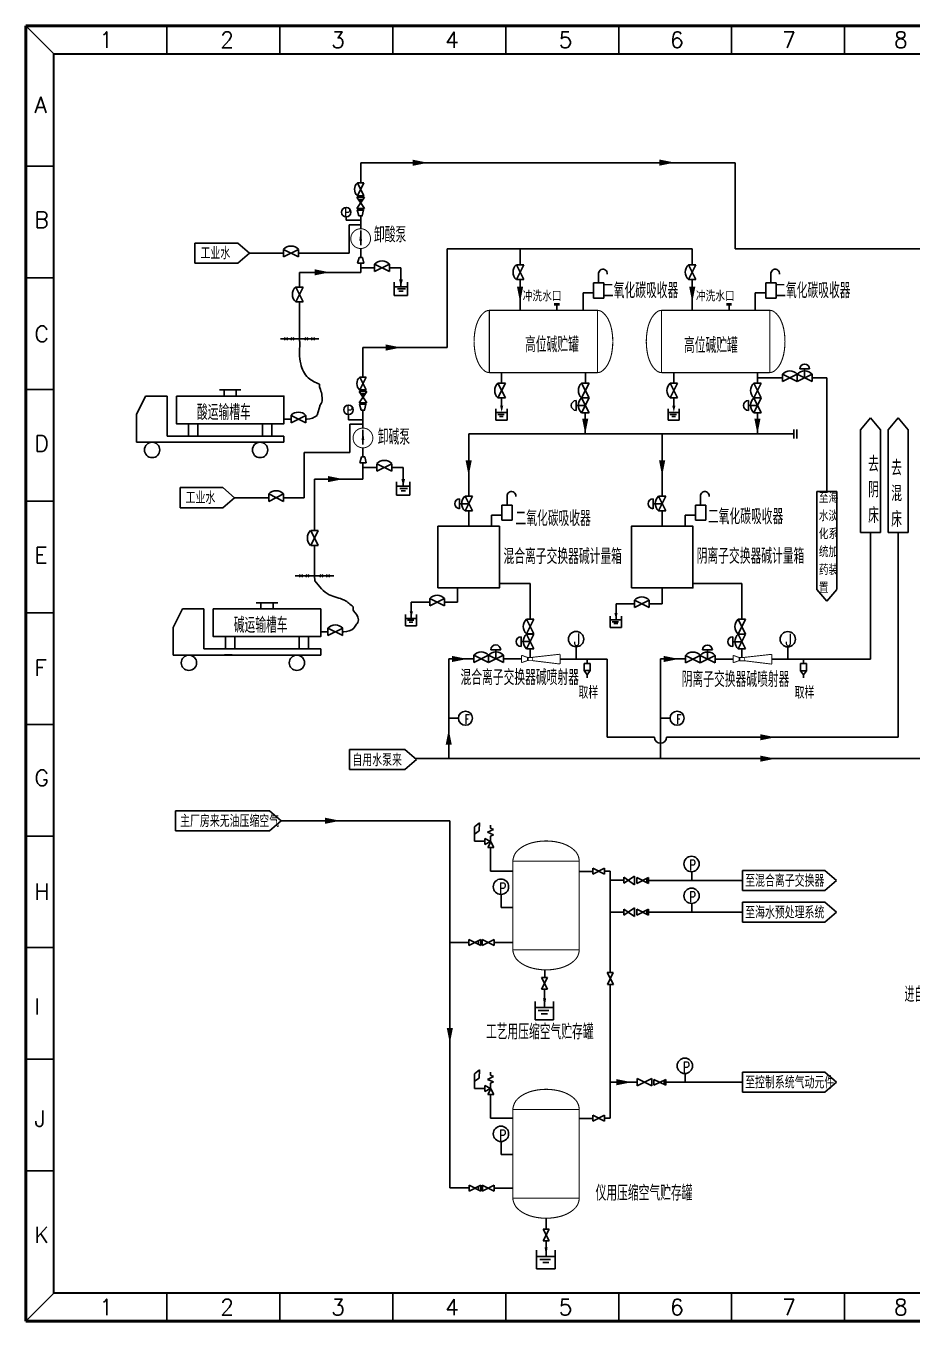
# Model space of a CAD drawing. Header units: millimetres. Extents: x 81 to 687, y 64 to 485.
# Drawn here: x 80.9 to 369.1, y 63.7 to 484.6 of the extents above; entities that cross this region are included whole.
import ezdxf

# ---------------------------------------------------------------- set-up
doc = ezdxf.new("R2010")
doc.units = ezdxf.units.MM
doc.linetypes.add('INIT_GESTRICHELT', pattern=[0.75, 0.25, -0.25, 0.25])
for name, color, linetype in [('1', 7, 'Continuous'), ('3', 1, 'Continuous'), ('PH-48AE', 8, 'INIT_GESTRICHELT'), ('TK', 7, 'Continuous'), ('取样阀', 7, 'Continuous')]:
    doc.layers.add(name, color=color, linetype=linetype)
doc.styles.add('HZ', font='geditxt.shx', dxfattribs={"width": 0.7, "bigfont": 'hztxt1.shx'})
doc.styles.add('HZ3', font='geditxt.shx', dxfattribs={"width": 0.7, "bigfont": 'hztxt1.shx'})
doc.styles.get("Standard").update_dxf_attribs({"font": 'txt', "bigfont": 'gbcbig.shx'})
doc.styles.add('样式 2', font='txt.shx', dxfattribs={"height": 2})

# ---------------------------------------------------------------- blocks, each defined once
blk = doc.blocks.new('A$C4607793D')
at = {"layer": '1', "color": 3}
blk.add_lwpolyline([(1, 5, 0, 2, 0), (1, 0, 2, 2, 0)], format="xyseb", dxfattribs=at)
blk = doc.blocks.new('A$C797A7938')
blk.add_line((0, 0), (0, 3.17))
blk.add_arc((1.39, 3.01), 1.4, 351.8991, 173.502)
blk = doc.blocks.new('A$C7AA60DA1')
blk.add_line((2.65, 7.67), (2.65, 6.73))
blk.add_lwpolyline([(2.65, 7.67, 0, 0, 0), (2.65, 6.32, 0.945, 0, 0), (2.65, 3.87, 0, 0, 0)], format="xyseb")
at = {"layer": '取样阀'}
for p, q in [((1.65, 9.01), (1.65, 11.38)), ((3.62, 11.37), (1.65, 11.37)), ((2.64, 7.67), (1.65, 9.02)), ((3.62, 9.02), (1.65, 9.02)), ((3.62, 9.02), (2.64, 7.67)), ((3.62, 9.01), (3.62, 11.38))]:
    blk.add_line(p, q, dxfattribs=at)
at = {"layer": 'TK', "style": 'HZ', "width": 0.7}
blk.add_text('取样', height=4, dxfattribs=at).set_placement((-0.22, -0.09))

msp = doc.modelspace()

# ---------------------------------------------------------------- linework, layer by layer
at = {"color": 7, "linetype": 'ByBlock', "lineweight": 50}
for p, q in [((80.89, 484.64), (686.92, 484.64)), ((80.89, 63.69), (80.89, 484.64)), ((686.92, 63.69), (80.89, 63.69))]:
    msp.add_line(p, q, dxfattribs=at)
at = {"color": 7, "linetype": 'ByBlock', "lineweight": -3}
for p, q in [((89.96, 475.57), (80.89, 484.64)), ((126.71, 484.64), (126.71, 475.57)), ((163.45, 484.64), (163.45, 475.57)), ((200.19, 484.64), (200.19, 475.57)), ((236.94, 484.64), (236.94, 475.57)), ((273.68, 484.64), (273.68, 475.57)), ((310.42, 484.64), (310.42, 475.57)), ((347.16, 484.64), (347.16, 475.57)), ((89.96, 439.08), (80.89, 439.08)), ((89.96, 402.79), (80.89, 402.79)), ((89.96, 366.5), (80.89, 366.5)), ((89.96, 330.21), (80.89, 330.21)), ((89.96, 293.92), (80.89, 293.92)), ((89.96, 257.63), (80.89, 257.63)), ((89.96, 221.35), (80.89, 221.35)), ((89.96, 185.06), (80.89, 185.06)), ((89.96, 148.77), (80.89, 148.77)), ((89.96, 112.48), (80.89, 112.48)), ((89.96, 72.76), (80.89, 63.69)), ((126.71, 72.76), (126.71, 63.69)), ((126.71, 72.76), (126.71, 63.69)), ((163.45, 72.76), (163.45, 63.69)), ((200.19, 72.76), (200.19, 63.69)), ((236.94, 72.76), (236.94, 63.69)), ((273.68, 72.76), (273.68, 63.69)), ((310.42, 72.76), (310.42, 63.69)), ((347.16, 72.76), (347.16, 63.69))]:
    msp.add_line(p, q, dxfattribs=at)
at = {"color": 7, "linetype": 'ByBlock', "lineweight": 30}
for p, q in [((89.96, 475.57), (677.85, 475.57)), ((89.96, 72.76), (89.96, 475.57)), ((677.85, 72.76), (89.96, 72.76))]:
    msp.add_line(p, q, dxfattribs=at)
at = {"color": 7}
for p, q in [((190.82, 433.64), (188.72, 429.44)), ((190.82, 429.44), (188.72, 433.64)), ((188.72, 433.64), (190.82, 433.64)), ((188.72, 429.44), (190.82, 429.44)), ((188.72, 429.44), (190.82, 429.44)), ((185.05, 421.47), (185.05, 422.58)), ((188.63, 424.81), (190.73, 424.81)), ((188.67, 424.83), (189.21, 422.94)), ((190.33, 422.94), (189.21, 422.94)), ((190.73, 424.83), (190.3, 422.94)), ((189.77, 413.42), (189.77, 418.17)), ((135.87, 414.08), (149.8, 414.08)), ((153.63, 410.82), (149.8, 414.08)), ((153.63, 410.82), (149.79, 407.55)), ((164.72, 409.62), (169.52, 412.02)), ((169.52, 409.62), (164.72, 412.02)), ((164.72, 412.02), (164.72, 409.62)), ((169.51, 412.02), (169.51, 409.62)), ((188.76, 407.48), (189.3, 409.35)), ((190.39, 409.35), (189.3, 409.35)), ((190.81, 407.48), (190.39, 409.35)), ((149.79, 407.55), (135.87, 407.55)), ((188.76, 407.48), (190.81, 407.48)), ((194.32, 404.81), (199.12, 407.21)), ((199.12, 404.81), (194.32, 407.21)), ((194.32, 407.21), (194.32, 404.81)), ((199.12, 407.21), (199.12, 404.81)), ((202.88, 402.14), (202.88, 406.01)), ((242.8, 407), (240.4, 402.2)), ((242.8, 402.2), (240.4, 407)), ((240.4, 407), (242.8, 407)), ((267.17, 401.13), (267.17, 404.3)), ((298.8, 407), (296.4, 402.2)), ((298.8, 402.2), (296.4, 407)), ((296.4, 407), (298.8, 407)), ((323.17, 401.13), (323.17, 404.3)), ((323.17, 401.13), (323.17, 404.3)), ((200.71, 396.99), (200.71, 401.31)), ((205.03, 401.31), (205.03, 396.99)), ((240.4, 402.21), (242.8, 402.21)), ((265.5, 401.13), (268.85, 401.13)), ((265.5, 397.86), (265.5, 401.13)), ((265.5, 396.19), (265.5, 401.13)), ((268.85, 401.13), (268.85, 396.19)), ((296.4, 402.21), (298.8, 402.21)), ((321.5, 401.13), (324.85, 401.13)), ((321.5, 397.87), (321.5, 401.13)), ((321.5, 396.19), (321.5, 401.13)), ((324.85, 401.13), (324.85, 396.19)), ((171.05, 399.78), (168.65, 394.98)), ((171.05, 394.98), (168.65, 399.78)), ((168.65, 399.77), (171.05, 399.77)), ((205.03, 399.87), (200.71, 399.87)), ((205.03, 396.99), (200.71, 396.99)), ((204.31, 399.15), (201.79, 399.15)), ((203.59, 398.43), (202.15, 398.43)), ((262.11, 397.86), (265.5, 397.86)), ((262.11, 396.09), (262.11, 397.86)), ((262.11, 396.09), (262.11, 392.31)), ((268.85, 396.19), (265.5, 396.19)), ((318.11, 397.87), (321.5, 397.87)), ((318.11, 396.09), (318.11, 397.87)), ((318.11, 396.09), (318.11, 392.31)), ((324.85, 396.19), (321.5, 396.19)), ((168.65, 394.98), (171.05, 394.98)), ((252.71, 394.33), (254.4, 394.33)), ((252.71, 393.98), (254.4, 393.98)), ((253.56, 392.21), (253.56, 393.98)), ((308.71, 394.33), (310.4, 394.33)), ((308.71, 393.98), (310.4, 393.98)), ((309.56, 392.21), (309.56, 393.98)), ((164.98, 382.54), (165.95, 383.36)), ((165.04, 383.36), (165.96, 382.54)), ((167.1, 382.54), (168.07, 383.36)), ((167.15, 383.36), (168.07, 382.54)), ((171.66, 382.54), (172.63, 383.36)), ((171.72, 383.36), (172.64, 382.54)), ((173.78, 382.54), (174.75, 383.36)), ((173.83, 383.36), (174.75, 382.54)), ((163.66, 382.96), (176.15, 382.96)), ((191.56, 366.31), (189.46, 370.5)), ((191.56, 370.5), (189.46, 366.31)), ((189.46, 370.5), (191.56, 370.5)), ((331.75, 369.07), (326.95, 371.47)), ((326.95, 369.07), (331.75, 371.47)), ((326.95, 371.47), (326.95, 369.07)), ((331.75, 371.47), (331.75, 369.07)), ((336.55, 369.07), (331.75, 371.47)), ((331.75, 369.07), (336.55, 371.47)), ((332.55, 373.14), (335.75, 373.14)), ((334.15, 370.27), (334.15, 373.14)), ((336.55, 371.47), (336.55, 369.07)), ((189.46, 366.31), (191.56, 366.31)), ((189.46, 366.31), (191.56, 366.31)), ((234.43, 368.53), (236.83, 368.53)), ((236.83, 368.53), (234.43, 363.73)), ((236.83, 363.73), (234.43, 368.53)), ((261.63, 368.53), (264.03, 368.53)), ((264.03, 368.53), (261.63, 363.73)), ((264.03, 363.73), (261.63, 368.53)), ((290.43, 368.53), (292.83, 368.53)), ((292.83, 363.73), (290.43, 368.53)), ((292.83, 368.53), (290.43, 363.73)), ((317.63, 368.53), (320.03, 368.53)), ((320.03, 368.53), (317.63, 363.73)), ((320.03, 363.73), (317.63, 368.53)), ((234.43, 363.74), (236.83, 363.74)), ((235.61, 361.07), (235.61, 363.71)), ((259.86, 359.67), (259.86, 362.87)), ((261.63, 363.74), (264.03, 363.74)), ((264.03, 363.73), (261.63, 358.93)), ((264.03, 358.93), (261.63, 363.73)), ((290.43, 363.74), (292.83, 363.74)), ((291.61, 361.07), (291.61, 363.71)), ((315.86, 359.67), (315.86, 362.87)), ((317.63, 363.74), (320.03, 363.74)), ((320.03, 363.73), (317.63, 358.93)), ((320.03, 358.93), (317.63, 363.73)), ((167.14, 355.65), (171.94, 358.05)), ((171.94, 355.65), (167.14, 358.05)), ((167.14, 358.05), (167.14, 355.65)), ((171.94, 358.05), (171.94, 355.65)), ((185.79, 356.6), (185.79, 358.34)), ((189.37, 361.68), (191.47, 361.68)), ((189.41, 361.69), (189.95, 359.8)), ((191.07, 359.8), (189.95, 359.8)), ((191.47, 361.69), (191.04, 359.8)), ((233.76, 360.15), (233.76, 356.55)), ((233.76, 358.95), (237.36, 358.95)), ((234.36, 358.35), (236.46, 358.35)), ((237.36, 356.55), (237.36, 360.15)), ((262.73, 361.27), (259.86, 361.27)), ((261.63, 358.94), (264.03, 358.94)), ((289.76, 360.15), (289.76, 356.55)), ((289.76, 358.95), (293.36, 358.95)), ((290.36, 358.35), (292.46, 358.35)), ((293.36, 356.55), (293.36, 360.15)), ((318.73, 361.27), (315.86, 361.27)), ((317.63, 358.94), (320.03, 358.94)), ((233.76, 356.55), (237.36, 356.55)), ((234.96, 357.75), (236.16, 357.75)), ((289.76, 356.55), (293.36, 356.55)), ((290.96, 357.75), (292.16, 357.75)), ((355.6, 357.22), (352.35, 353.39)), ((355.6, 357.22), (358.86, 353.39)), ((364.6, 357.22), (361.35, 353.39)), ((364.6, 357.22), (367.86, 353.39)), ((190.51, 348.64), (190.51, 353.39)), ((352.35, 353.39), (352.35, 320.01)), ((358.87, 320.01), (358.87, 353.37)), ((361.35, 353.39), (361.35, 320.01)), ((367.87, 320.01), (367.87, 353.37)), ((189.46, 342.69), (191.56, 342.69)), ((189.5, 342.68), (190.04, 344.57)), ((191.16, 344.57), (190.04, 344.57)), ((191.56, 342.68), (191.13, 344.57)), ((195.07, 339.96), (199.87, 342.36)), ((199.87, 339.96), (195.07, 342.36)), ((195.07, 342.36), (195.07, 339.96)), ((199.86, 342.36), (199.86, 339.96)), ((203.63, 337.29), (203.63, 341.16)), ((131.03, 334.57), (144.96, 334.57)), ((148.79, 331.31), (144.96, 334.57)), ((201.45, 332.14), (201.45, 336.46)), ((205.77, 335.02), (201.45, 335.02)), ((205.05, 334.3), (202.53, 334.3)), ((204.33, 333.58), (202.89, 333.58)), ((205.77, 336.46), (205.77, 332.14)), ((338.11, 301.52), (338.11, 333.32)), ((338.11, 333.32), (344.64, 333.32)), ((344.64, 333.32), (344.64, 301.53)), ((148.79, 331.31), (144.95, 328.05)), ((159.88, 332.51), (159.88, 330.11)), ((164.68, 330.11), (159.88, 332.51)), ((159.88, 330.11), (164.68, 332.51)), ((164.67, 332.51), (164.67, 330.11)), ((205.77, 332.14), (201.45, 332.14)), ((221.94, 327.74), (221.94, 330.94)), ((224.8, 329.34), (221.94, 329.34)), ((223.7, 331.8), (226.1, 331.8)), ((226.1, 331.8), (223.7, 327)), ((226.1, 327), (223.7, 331.8)), ((235.73, 323.99), (235.73, 328.92)), ((235.73, 325.66), (235.73, 328.92)), ((235.73, 328.92), (239.08, 328.92)), ((237.41, 328.92), (237.41, 332.09)), ((239.08, 328.92), (239.08, 323.99)), ((284.85, 327.74), (284.85, 330.94)), ((287.72, 329.34), (284.85, 329.34)), ((289.01, 327), (286.61, 331.8)), ((289.01, 331.8), (286.61, 327)), ((286.61, 331.8), (289.01, 331.8)), ((298.65, 323.99), (298.65, 328.92)), ((298.65, 325.66), (298.65, 328.92)), ((298.65, 328.92), (302, 328.92)), ((300.32, 328.92), (300.32, 332.09)), ((302, 328.92), (302, 323.99)), ((144.95, 328.05), (131.03, 328.05)), ((223.7, 327.01), (226.1, 327.01)), ((232.35, 325.66), (235.73, 325.66)), ((232.35, 325.66), (232.35, 322.01)), ((286.61, 327.01), (289.01, 327.01)), ((295.26, 325.66), (295.26, 322.01)), ((295.26, 325.66), (298.65, 325.66)), ((175.91, 320.62), (173.51, 315.82)), ((175.91, 315.82), (173.51, 320.62)), ((173.51, 320.61), (175.91, 320.61)), ((239.08, 323.99), (235.73, 323.99)), ((302, 323.99), (298.65, 323.99)), ((352.35, 320.01), (358.87, 320.01)), ((361.35, 320.01), (367.87, 320.01)), ((173.51, 315.82), (175.91, 315.82)), ((168.52, 305.94), (181, 305.94)), ((169.84, 305.52), (170.81, 306.34)), ((169.89, 306.34), (170.81, 305.52)), ((171.95, 305.52), (172.92, 306.34)), ((172, 306.34), (172.92, 305.52)), ((176.52, 305.52), (177.49, 306.34)), ((176.57, 306.34), (177.49, 305.52)), ((178.63, 305.52), (179.6, 306.34)), ((178.69, 306.34), (179.61, 305.52)), ((341.37, 297.69), (338.11, 301.52)), ((341.37, 297.69), (344.63, 301.52)), ((212.23, 296.12), (217.03, 298.52)), ((217.03, 296.12), (212.23, 298.52)), ((212.24, 298.52), (212.24, 296.12)), ((217.03, 298.52), (217.03, 296.12)), ((278.81, 298), (278.81, 295.6)), ((283.61, 295.6), (278.81, 298)), ((278.81, 295.6), (283.61, 298)), ((283.61, 298), (283.61, 295.6)), ((204.37, 293.29), (204.37, 289.69)), ((204.37, 292.09), (207.97, 292.09)), ((204.97, 291.49), (207.07, 291.49)), ((205.57, 290.89), (206.77, 290.89)), ((207.97, 289.69), (207.97, 293.29)), ((243.7, 287.02), (246.1, 291.82)), ((243.7, 291.82), (246.1, 287.02)), ((246.1, 291.81), (243.7, 291.81)), ((270.95, 292.77), (270.95, 289.17)), ((270.95, 291.57), (274.55, 291.57)), ((271.55, 290.97), (273.65, 290.97)), ((274.55, 289.17), (274.55, 292.77)), ((312.54, 291.79), (314.94, 286.99)), ((312.54, 286.99), (314.94, 291.79)), ((314.94, 291.78), (312.54, 291.78)), ((179.12, 288.88), (179.12, 286.48)), ((183.92, 286.48), (179.12, 288.88)), ((179.12, 286.48), (183.92, 288.88)), ((183.91, 288.88), (183.91, 286.48)), ((204.37, 289.69), (207.97, 289.69)), ((246.1, 287.02), (243.7, 287.02)), ((246.1, 287.02), (243.7, 287.02)), ((246.1, 286.99), (243.7, 282.19)), ((246.1, 282.19), (243.7, 286.99)), ((243.7, 286.99), (246.1, 286.99)), ((270.95, 289.17), (274.55, 289.17)), ((272.15, 290.37), (273.35, 290.37)), ((314.94, 286.99), (312.54, 286.99)), ((314.94, 286.99), (312.54, 286.99)), ((312.54, 286.97), (314.94, 286.97)), ((314.94, 282.16), (312.54, 286.96)), ((314.94, 286.96), (312.54, 282.16)), ((312.54, 286.96), (314.94, 286.96)), ((241.94, 282.93), (241.94, 286.13)), ((244.8, 284.53), (241.94, 284.53)), ((243.7, 282.2), (246.1, 282.2)), ((259.83, 278.84), (259.83, 282.84)), ((310.78, 282.9), (310.78, 286.1)), ((313.64, 284.5), (310.78, 284.5)), ((312.54, 282.17), (314.94, 282.17)), ((226.58, 277.69), (231.38, 280.09)), ((231.38, 277.69), (226.58, 280.09)), ((226.58, 280.09), (226.58, 277.69)), ((231.37, 277.69), (236.17, 280.09)), ((236.17, 277.69), (231.37, 280.09)), ((231.38, 280.09), (231.38, 277.69)), ((231.38, 280.09), (231.38, 277.69)), ((232.11, 281.85), (235.31, 281.85)), ((233.71, 278.98), (233.71, 281.85)), ((236.17, 280.09), (236.17, 277.69)), ((244.1, 278.41), (244.1, 279.36)), ((263.45, 278.84), (263.45, 277.44)), ((295.42, 277.66), (300.22, 280.06)), ((300.22, 277.66), (295.42, 280.06)), ((295.43, 280.06), (295.43, 277.66)), ((300.21, 277.66), (305.01, 280.06)), ((305.01, 277.66), (300.21, 280.06)), ((300.22, 280.06), (300.22, 277.66)), ((300.22, 280.06), (300.22, 277.66)), ((300.95, 281.82), (304.15, 281.82)), ((302.55, 278.95), (302.55, 281.82)), ((305.01, 280.06), (305.01, 277.66)), ((312.94, 278.39), (312.94, 279.33)), ((333.76, 278.81), (333.76, 277.41)), ((218.43, 259.6), (221.55, 259.6)), ((287.28, 259.6), (290.39, 259.6)), ((204.12, 249.5), (186.16, 249.5)), ((186.16, 249.5), (186.16, 242.97)), ((207.95, 246.24), (204.12, 249.5)), ((207.95, 246.24), (204.12, 242.98)), ((186.16, 242.97), (204.1, 242.97)), ((160.09, 229.55), (129.59, 229.55)), ((129.59, 229.55), (129.59, 223.03)), ((163.92, 226.3), (160.09, 229.55)), ((163.92, 226.3), (160.09, 223.04)), ((226.8, 224.3), (228.44, 225.64)), ((226.8, 224.3), (226.8, 219.62)), ((228.44, 225.64), (228.3, 222.99)), ((232.92, 223.51), (231.05, 222.55)), ((232.03, 224.88), (232.03, 223.89)), ((129.59, 223.03), (160.08, 223.03)), ((228.3, 222.99), (226.8, 221.93)), ((226.8, 219.62), (230.1, 219.62)), ((230.1, 218.59), (230.1, 220.51)), ((230.1, 220.51), (232.02, 219.55)), ((232.02, 219.55), (230.1, 218.59)), ((231.05, 222.55), (232.96, 221.72)), ((231.12, 217.58), (232.08, 219.5)), ((232.96, 221.72), (232.03, 221.28)), ((232.03, 221.28), (232.03, 219.4)), ((232.08, 219.5), (233.04, 217.58)), ((233.04, 217.58), (231.12, 217.58)), ((232.03, 217.58), (232.03, 209.93)), ((269.08, 210.89), (265.24, 208.97)), ((265.24, 210.89), (269.08, 208.97)), ((265.24, 208.97), (265.24, 210.89)), ((269.08, 208.97), (269.08, 210.89)), ((232.03, 209.93), (239.24, 209.93)), ((275.35, 207.92), (275.35, 206)), ((279.55, 207.86), (279.55, 205.94)), ((283.39, 205.94), (279.55, 207.86)), ((279.55, 205.94), (283.39, 207.86)), ((283.39, 207.86), (283.39, 205.94)), ((313.95, 210.16), (340.72, 210.16)), ((313.95, 203.64), (313.95, 210.16)), ((344.56, 206.9), (340.73, 210.15)), ((344.56, 206.9), (340.73, 203.64)), ((340.73, 203.64), (313.95, 203.64)), ((313.95, 199.83), (340.72, 199.83)), ((313.95, 193.3), (313.95, 199.83)), ((344.56, 196.56), (340.73, 199.82)), ((275.35, 197.58), (275.35, 195.66)), ((279.55, 197.53), (279.55, 195.61)), ((283.39, 195.61), (279.55, 197.53)), ((279.55, 195.61), (283.39, 197.53)), ((283.39, 197.53), (283.39, 195.61)), ((344.56, 196.56), (340.73, 193.3)), ((340.73, 193.3), (313.95, 193.3)), ((224.99, 187.74), (224.99, 185.79)), ((228.86, 185.81), (224.99, 187.74)), ((224.99, 185.79), (228.86, 187.73)), ((228.86, 187.73), (228.86, 185.81)), ((229.32, 187.74), (229.32, 185.79)), ((233.19, 185.81), (229.32, 187.74)), ((229.32, 185.79), (233.19, 187.73)), ((233.19, 187.73), (233.19, 185.81)), ((249.62, 177.84), (249.62, 175.37)), ((271.98, 173.08), (269.96, 176.98)), ((269.96, 176.98), (271.94, 176.98)), ((271.94, 176.98), (269.99, 173.08)), ((250.55, 175.37), (248.63, 171.53)), ((250.55, 171.53), (248.63, 175.37)), ((248.63, 175.37), (250.55, 175.37)), ((249.62, 173.51), (249.62, 173.39)), ((269.99, 173.08), (271.98, 173.08)), ((248.63, 171.53), (250.55, 171.53)), ((249.59, 171.53), (249.59, 167.65)), ((249.59, 171.53), (249.59, 165.6)), ((246.49, 167.6), (246.49, 161.6)), ((246.49, 165.6), (252.49, 165.6)), ((247.49, 164.6), (250.99, 164.6)), ((252.49, 161.6), (252.49, 167.6)), ((246.49, 161.6), (252.49, 161.6)), ((248.49, 163.6), (250.49, 163.6)), ((226.8, 144), (228.44, 145.34)), ((226.8, 144), (226.8, 139.32)), ((228.44, 145.34), (228.3, 142.69)), ((232.92, 143.22), (231.05, 142.25)), ((232.03, 144.58), (232.03, 143.59)), ((313.95, 144.6), (340.72, 144.6)), ((313.95, 138.08), (313.95, 144.6)), ((344.56, 141.34), (340.73, 144.59)), ((228.3, 142.69), (226.8, 141.63)), ((226.8, 139.32), (230.1, 139.32)), ((230.1, 138.29), (230.1, 140.21)), ((230.1, 140.21), (232.02, 139.25)), ((232.02, 139.25), (230.1, 138.29)), ((231.05, 142.25), (232.96, 141.42)), ((231.12, 137.29), (232.08, 139.21)), ((232.96, 141.42), (232.03, 140.98)), ((232.03, 140.98), (232.03, 139.1)), ((232.08, 139.21), (233.04, 137.29)), ((279.68, 140.14), (284.48, 142.54)), ((284.48, 140.14), (279.68, 142.54)), ((279.68, 142.54), (279.68, 140.14)), ((284.48, 142.54), (284.48, 140.14)), ((285.16, 142.26), (285.16, 140.34)), ((285.16, 140.34), (289, 142.26)), ((289, 140.34), (285.16, 142.26)), ((289, 142.26), (289, 140.34)), ((344.56, 141.34), (340.73, 138.08)), ((233.04, 137.29), (231.12, 137.29)), ((232.03, 137.29), (232.03, 129.63)), ((340.73, 138.08), (313.95, 138.08)), ((269.08, 130.59), (265.24, 128.67)), ((265.24, 130.59), (269.08, 128.67)), ((265.24, 128.67), (265.24, 130.59)), ((269.08, 128.67), (269.08, 130.59)), ((232.03, 129.63), (239.24, 129.63)), ((225.02, 107.87), (225.02, 105.95)), ((225.02, 105.95), (228.86, 107.87)), ((228.86, 105.95), (225.02, 107.87)), ((228.86, 107.87), (228.86, 105.95)), ((233.19, 105.95), (229.32, 107.89)), ((229.32, 105.94), (233.19, 107.87)), ((229.35, 107.87), (229.35, 105.95)), ((233.19, 107.87), (233.19, 105.95)), ((250.12, 97.19), (250.12, 93.57)), ((249.13, 93.57), (251.05, 93.57)), ((251.05, 89.73), (249.13, 93.57)), ((251.05, 93.57), (249.13, 89.73)), ((250.09, 94.51), (250.09, 93.57)), ((249.13, 89.73), (251.05, 89.73)), ((250.09, 89.73), (250.09, 85.4)), ((250.09, 89.73), (250.09, 84.73)), ((246.99, 86.73), (246.99, 80.73)), ((246.99, 84.73), (252.99, 84.73)), ((252.99, 80.73), (252.99, 86.73)), ((246.99, 80.73), (252.99, 80.73)), ((247.99, 83.73), (251.49, 83.73)), ((248.99, 82.73), (250.99, 82.73))]:
    msp.add_line(p, q, dxfattribs=at)
at = {"color": 5}
for p, q in [((189.77, 419.98), (186.08, 419.98)), ((186.08, 419.98), (186.08, 410.82)), ((164.72, 410.82), (153.63, 410.82)), ((186.08, 410.82), (169.51, 410.82)), ((186.25, 355.2), (186.25, 346.04)), ((190.51, 355.2), (186.25, 355.2)), ((171.37, 346.04), (171.37, 331.31)), ((186.25, 346.04), (171.37, 346.04)), ((159.88, 331.31), (148.79, 331.31)), ((171.37, 331.31), (164.67, 331.31))]:
    msp.add_line(p, q, dxfattribs=at)
at = {"color": 40}
for p, q in [((262.91, 368.53), (262.91, 371.95)), ((262.81, 352.01), (262.81, 358.94)), ((318.81, 352.01), (318.81, 358.94)), ((318.81, 352.01), (330.66, 352.01)), ((244.9, 282.2), (244.9, 279.38))]:
    msp.add_line(p, q, dxfattribs=at)
at = {"color": 0}
for p, q in [((318.81, 370.27), (326.95, 370.27)), ((336.55, 370.27), (341.37, 370.27)), ((341.37, 370.27), (341.37, 333.32)), ((330.66, 353.43), (330.66, 350.58)), ((331.64, 353.43), (331.64, 350.58))]:
    msp.add_line(p, q, dxfattribs=at)
at = {"color": 3}
for p, q in [((218.43, 278.89), (218.43, 246.52)), ((218.43, 278.89), (226.58, 278.89)), ((236.17, 278.89), (242.1, 278.89)), ((287.28, 278.89), (287.28, 246.52)), ((287.28, 278.89), (295.43, 278.89)), ((207.62, 246.52), (526.7, 246.52))]:
    msp.add_line(p, q, dxfattribs=at)
at = {"color": 7}
for points in [[(189.77, 418.17, 0, 0.875, 0), (189.77, 414.85, 0.875, 0.875, 0)], [(190.51, 353.39, 0, 0.875, 0), (190.51, 350.07, 0.875, 0.875, 0)]]:
    msp.add_lwpolyline(points, format="xyseb", dxfattribs=at)
at = {"color": 5}
for points in [[(159.81, 410.82), (156.93, 410.82)], [(154.97, 331.31), (152.09, 331.31)]]:
    msp.add_lwpolyline(points, dxfattribs=at)
at = {"color": 7}
for points, const_width in [([(231.61, 392.21), (266.81, 392.21)], 0.35), ([(231.61, 372.01), (231.61, 392.21)], 0.35), ([(266.81, 392.21), (266.81, 372.01)], 0.35), ([(287.61, 392.21), (322.81, 392.21)], 0.35), ([(287.61, 372.01), (287.61, 392.21)], 0.35), ([(322.81, 392.21), (322.81, 372.01)], 0.35), ([(266.81, 371.95), (231.61, 371.95)], 0.35), ([(322.81, 371.95), (287.61, 371.95)], 0.35), ([(242.1, 277.69), (242.1, 280.09)], 0.3), ([(242.1, 280.09), (244.1, 279.36)], 0.3), ([(242.1, 277.69), (244.1, 278.41)], 0.3), ([(244.1, 278.34), (244.1, 279.44)], 0.3), ([(245.7, 279.38), (244.1, 279.38)], 0.3), ([(245.7, 278.34), (244.1, 278.34)], 0.3), ([(254.65, 280.44), (245.7, 279.44)], 0.3), ([(245.7, 279.44), (245.7, 278.34)], 0.3), ([(245.7, 278.34), (254.65, 277.24)], 0.3), ([(254.65, 280.44), (254.65, 277.24)], 0.3), ([(310.94, 277.66), (310.94, 280.06)], 0.3), ([(312.94, 278.31), (312.94, 279.41)], 0.3), ([(314.54, 279.35), (312.94, 279.35)], 0.3), ([(314.54, 278.31), (312.94, 278.31)], 0.3), ([(323.49, 280.41), (314.54, 279.41)], 0.3), ([(314.54, 279.41), (314.54, 278.31)], 0.3), ([(314.54, 278.31), (323.49, 277.21)], 0.3), ([(323.49, 280.41), (323.49, 277.21)], 0.3), ([(239.24, 184.39), (239.24, 213.19)], 0.35), ([(239.24, 213.19), (260.84, 213.19)], 0.35), ([(260.84, 213.19), (260.84, 184.39)], 0.35), ([(260.84, 184.39), (239.24, 184.39)], 0.35), ([(239.24, 103.67), (239.24, 132.47)], 0.35), ([(239.24, 132.47), (260.84, 132.47)], 0.35), ([(260.84, 132.47), (260.84, 103.67)], 0.35), ([(260.84, 103.67), (239.24, 103.67)], 0.35)]:
    msp.add_lwpolyline(points, dxfattribs=dict(at, const_width=const_width))
for points in [[(334.15, 370.27), (334.15, 371.77)], [(262.73, 361.27), (261.23, 361.27)], [(318.73, 361.27), (317.23, 361.27)], [(224.81, 329.34), (223.3, 329.34)], [(287.72, 329.34), (286.22, 329.34)], [(244.81, 284.53), (243.3, 284.53)], [(313.65, 284.5), (312.15, 284.5)], [(233.71, 278.98), (233.71, 280.48)], [(302.55, 278.95), (302.55, 280.45)]]:
    msp.add_lwpolyline(points, dxfattribs=at)
at = {"color": 7, "const_width": 0.35}
for points in [[(250.08, 219.74, 0.06065), (245.71, 219.21, 0.074056), (242.38, 217.84, 0.078838), (240.45, 216.23, 0.152877)], [(259.56, 216.39, 0.071959), (257.78, 217.84, 0.074056), (254.44, 219.21, 0.06065), (250.08, 219.74, 0.06065)], [(240.43, 216.25, 0.141736), (239.24, 213.19, 0.141736)], [(260.84, 213.19, 0.179516), (259.62, 216.36, 0.179516)], [(239.24, 184.39, 0.141736), (240.43, 181.33, 0.141736)], [(250.08, 177.84, -0.06065), (245.71, 178.37, -0.074056), (242.38, 179.74, -0.078838), (240.45, 181.35, -0.152877)], [(259.56, 181.19, -0.071959), (257.78, 179.74, -0.074056), (254.44, 178.37, -0.06065), (250.08, 177.84, -0.06065)], [(259.62, 181.22, 0.179516), (260.84, 184.39, 0.179516)], [(250.08, 139.03, 0.06065), (245.71, 138.49, 0.074056), (242.38, 137.12, 0.078838), (240.45, 135.52)], [(259.56, 135.68, 0.071959), (257.78, 137.12, 0.074056), (254.44, 138.49, 0.06065), (250.08, 139.03)], [(240.43, 135.53, 0.141736), (239.24, 132.47)], [(260.84, 132.47, 0.179516), (259.62, 135.64)], [(239.24, 103.67, 0.141736), (240.43, 100.61)], [(259.62, 100.51, 0.179516), (260.84, 103.67)], [(250.08, 97.12, -0.06065), (245.71, 97.65, -0.074056), (242.38, 99.03, -0.078838), (240.45, 100.63)], [(259.56, 100.47, -0.071959), (257.78, 99.03, -0.074056), (254.44, 97.65, -0.06065), (250.08, 97.12)]]:
    msp.add_lwpolyline(points, format="xyb", dxfattribs=at)
at = {"color": 7}
for centre, radius in [((259.83, 285.34), 2.5), ((223.85, 259.64), 2.3), ((292.69, 259.64), 2.3), ((297.38, 212.26), 2.5), ((235.4, 204.86), 2.5), ((297.38, 201.92), 2.5), ((295.2, 146.65), 2.5), ((235.4, 124.56), 2.5)]:
    msp.add_circle(centre, radius, dxfattribs=at)
for centre, radius, start, end in [((190.64, 431.55), 2.86, 132.4601, 227.5399), ((167.11, 409.83), 3.27, 42.4601, 137.5399), ((196.72, 405.02), 3.27, 42.4601, 137.5399), ((242.6, 404.6), 3.27, 132.4601, 227.5399), ((298.6, 404.6), 3.27, 132.4601, 227.5399), ((170.85, 397.37), 3.27, 132.4601, 227.5399), ((334.15, 373.14), 1.6, 0, 180), ((191.39, 368.41), 2.86, 132.4601, 227.5399), ((329.36, 369.27), 3.27, 42.4601, 137.5399), ((334.16, 369.27), 3.27, 42.4601, 137.5399), ((236.63, 366.13), 3.27, 132.4601, 227.5399), ((263.83, 366.14), 3.27, 132.4601, 227.5399), ((292.63, 366.13), 3.27, 132.4601, 227.5399), ((319.83, 366.14), 3.27, 132.4601, 227.5399), ((259.86, 361.27), 1.6, 90, 270), ((263.83, 361.34), 3.27, 132.4601, 227.5399), ((315.86, 361.27), 1.6, 90, 270), ((319.83, 361.34), 3.27, 132.4601, 227.5399), ((169.54, 355.85), 3.27, 42.4601, 137.5399), ((197.46, 340.16), 3.27, 42.4601, 137.5399), ((162.27, 330.32), 3.27, 42.4601, 137.5399), ((221.94, 329.34), 1.6, 90, 270), ((225.9, 329.4), 3.27, 132.4601, 227.5399), ((284.85, 329.34), 1.6, 90, 270), ((288.81, 329.4), 3.27, 132.4601, 227.5399), ((175.7, 318.21), 3.27, 132.4601, 227.5399), ((214.64, 296.32), 3.27, 42.4601, 137.5399), ((281.21, 295.8), 3.27, 42.4601, 137.5399), ((245.9, 289.42), 3.27, 132.4601, 227.5399), ((314.74, 289.39), 3.27, 132.4601, 227.5399), ((181.51, 286.68), 3.27, 42.4601, 137.5399), ((245.9, 284.59), 3.27, 132.4601, 227.5399), ((314.74, 284.57), 3.27, 132.4601, 227.5399), ((233.71, 281.85), 1.6, 0, 180), ((241.94, 284.53), 1.6, 90, 270), ((302.55, 281.82), 1.6, 0, 180), ((310.78, 284.5), 1.6, 90, 270), ((228.98, 277.89), 3.27, 42.4601, 137.5399), ((233.78, 277.89), 3.27, 42.4601, 137.5399), ((297.82, 277.86), 3.27, 42.4601, 137.5399), ((302.62, 277.86), 3.27, 42.4601, 137.5399)]:
    msp.add_arc(centre, radius, start, end, dxfattribs=at)
at = {"layer": '1', "color": 1}
for p, q in [((217.64, 440.16), (189.77, 440.16)), ((189.77, 433.64), (189.77, 440.16)), ((217.64, 440.16), (240.45, 440.16)), ((240.45, 440.16), (283.2, 440.16)), ((283.2, 440.16), (311.56, 440.16)), ((311.56, 412.21), (311.56, 440.16)), ((189.77, 418.72), (189.77, 422.94)), ((189.77, 409.35), (189.77, 412.29)), ((311.56, 412.21), (328.89, 412.21)), ((328.89, 412.21), (383.93, 412.21)), ((169.85, 404.55), (189.77, 404.55)), ((169.85, 399.77), (169.85, 404.55)), ((189.77, 404.55), (189.77, 407.48)), ((169.85, 382.96), (169.85, 394.98)), ((169.99, 381.35), (169.85, 382.96)), ((176.55, 361.38), (175.6, 358.08)), ((164.83, 356.85), (167.14, 356.85)), ((171.94, 356.86), (172.34, 356.86))]:
    msp.add_line(p, q, dxfattribs=at)
at = {"layer": '1', "color": 7}
for p, q in [((189.77, 436.02), (189.77, 436.84)), ((190.98, 428.94), (188.56, 428.94)), ((190.98, 428.94), (188.56, 425.31)), ((188.56, 428.94), (190.98, 425.31)), ((190.98, 425.31), (188.56, 425.31)), ((190.51, 428.24), (189.02, 428.24)), ((185.05, 421.47), (189.77, 421.47)), ((135.87, 407.55), (135.87, 414.08)), ((143.83, 366.32), (150.83, 366.32)), ((145.33, 364.32), (145.33, 366.32)), ((149.33, 364.32), (149.33, 366.32)), ((119.83, 364.32), (116.83, 358.32)), ((126.83, 364.32), (119.83, 364.32)), ((126.83, 351.32), (126.83, 364.32)), ((189.3, 365.81), (191.72, 362.18)), ((191.72, 365.81), (189.3, 362.18)), ((191.72, 365.81), (189.3, 365.81)), ((191.72, 362.18), (189.3, 362.18)), ((191.25, 365.11), (189.77, 365.11)), ((191.25, 365.11), (189.77, 365.11)), ((116.83, 358.32), (116.83, 349.32)), ((133.83, 351.32), (133.83, 355.32)), ((136.83, 351.32), (136.83, 355.32)), ((157.83, 351.32), (157.83, 355.32)), ((160.83, 351.32), (160.83, 355.32)), ((185.79, 356.6), (190.51, 356.6)), ((164.83, 351.32), (126.83, 351.32)), ((164.83, 349.32), (164.83, 351.32)), ((116.83, 349.32), (164.83, 349.32)), ((133.5, 349.36), (136, 349.36)), ((131.03, 328.05), (131.03, 334.57)), ((300.32, 332.09), (300.32, 328.92)), ((174.85, 304.33), (174.71, 305.94)), ((131.81, 295.15), (128.81, 289.15)), ((138.81, 295.15), (131.81, 295.15)), ((138.81, 282.15), (138.81, 295.15)), ((155.81, 297.15), (162.81, 297.15)), ((157.31, 295.15), (157.31, 297.15)), ((161.31, 295.15), (161.31, 297.15)), ((206.24, 297.32), (206.24, 292.32)), ((272.81, 296.8), (272.81, 291.8)), ((128.81, 289.15), (128.81, 280.15)), ((183.91, 287.69), (184.31, 287.69)), ((176.81, 282.15), (138.81, 282.15)), ((145.81, 282.15), (145.81, 286.15)), ((148.81, 282.15), (148.81, 286.15)), ((169.81, 282.15), (169.81, 286.15)), ((172.81, 282.15), (172.81, 286.15)), ((176.81, 280.15), (176.81, 282.15)), ((328.67, 278.81), (328.67, 282.81)), ((128.81, 280.15), (176.81, 280.15)), ((145.48, 280.19), (147.98, 280.19))]:
    msp.add_line(p, q, dxfattribs=at)
at = {"layer": '1', "color": 40}
for p, q in [((297.6, 407), (297.6, 412.21)), ((297.61, 392.21), (297.61, 402.21)), ((217.89, 380.11), (190.51, 380.11)), ((190.51, 370.5), (190.51, 380.11)), ((190.51, 372.88), (190.51, 373.7)), ((190.51, 353.94), (190.51, 359.8)), ((190.51, 344.57), (190.51, 347.51)), ((190.51, 337.35), (190.51, 342.69)), ((355.6, 292.61), (355.6, 287.61)), ((364.6, 292.61), (364.6, 287.61)), ((313.74, 282.17), (313.74, 279.35))]:
    msp.add_line(p, q, dxfattribs=at)
at = {"layer": '1'}
for p, q in [((194.32, 406.01), (189.77, 406.01)), ((202.88, 406.01), (199.12, 406.01)), ((195.07, 341.16), (190.51, 341.16)), ((203.63, 341.16), (199.86, 341.16))]:
    msp.add_line(p, q, dxfattribs=at)
at = {"layer": '1', "color": 7, "linetype": 'Continuous'}
msp.add_line((305.01, 278.86), (310.94, 278.86), dxfattribs=at)
at = {"layer": '1', "color": 1}
for points, format in [([(211.64, 440.16, 0, 2, 0), (206.64, 440.16, 2, 2, 0)], "xyseb"), ([(291.94, 440.21, 0, 2, 0), (286.94, 440.21, 2, 2, 0)], "xyseb"), ([(179.78, 404.55, 0, 2, 0), (174.78, 404.55, 2, 2, 0)], "xyseb"), ([(176.41, 361.26, 0.215139), (177.21, 362.79, 0.111925), (176.51, 366.99, -0.141182), (176.37, 368.25)], "xyb")]:
    msp.add_lwpolyline(points, format=format, dxfattribs=at)
at = {"layer": '1', "color": 40}
for points in [[(241.61, 394.87, 0, 2, 0), (241.61, 399.87, 2, 2, 0)], [(297.61, 394.87, 0, 2, 0), (297.61, 399.87, 2, 2, 0)], [(202.93, 380.11, 0, 2, 0), (197.93, 380.11, 2, 2, 0)], [(262.81, 352.01, 0, 2, 0), (262.81, 357.01, 2, 2, 0)], [(318.81, 352.01, 0, 2, 0), (318.81, 357.01, 2, 2, 0)], [(224.9, 338.41, 0, 2, 0), (224.9, 343.41, 2, 2, 0)], [(287.81, 338.41, 0, 2, 0), (287.81, 343.41, 2, 2, 0)], [(184.17, 337.35, 0, 2, 0), (179.17, 337.35, 2, 2, 0)], [(324.71, 253.44, 0, 2, 0), (319.71, 253.44, 2, 2, 0)]]:
    msp.add_lwpolyline(points, format="xyseb", dxfattribs=at)
at = {"layer": '1', "color": 7}
for points in [[(129.83, 364.32), (129.83, 355.32), (164.83, 355.32), (164.83, 364.32)], [(214.9, 302.01), (234.9, 302.01), (234.9, 322.01), (214.9, 322.01)], [(277.81, 302.01), (297.81, 302.01), (297.81, 322.01), (277.81, 322.01)], [(141.81, 295.15), (141.81, 286.15), (176.81, 286.15), (176.81, 295.15)]]:
    msp.add_lwpolyline(points, close=True, dxfattribs=at)
at = {"layer": '1', "color": 7, "const_width": 0.3}
for points in [[(310.94, 280.06), (312.94, 279.33)], [(310.94, 277.66), (312.94, 278.39)]]:
    msp.add_lwpolyline(points, dxfattribs=at)
at = {"layer": '1', "color": 4}
for points in [[(183.14, 226.3, 0, 2, 0), (178.14, 226.3, 2, 2, 0)], [(218.76, 153.95, 0, 2, 0), (218.76, 158.95, 2, 2, 0)], [(277.95, 141.34, 0, 2, 0), (272.95, 141.34, 2, 2, 0)]]:
    msp.add_lwpolyline(points, format="xyseb", dxfattribs=at)
at = {"layer": '1', "color": 7}
for centre, radius in [((185.07, 424.09), 1.54), ((185.81, 359.86), 1.54), ((121.95, 346.82), 2.5), ((157.06, 346.82), 2.5), ((328.67, 285.31), 2.5), ((133.92, 277.65), 2.5), ((169.03, 277.65), 2.5)]:
    msp.add_circle(centre, radius, dxfattribs=at)
at = {"layer": '1', "color": 1}
msp.add_arc((172.34, 361.86), 5, 270, 310.7437, dxfattribs=at)
msp.add_spline([(176.37, 368.25), (172.71, 370.27), (170.26, 374.83), (169.99, 381.35)], degree=3, dxfattribs=at)
at = {"layer": '1', "color": 7}
for points in [[(189.77, 427.13), (190.51, 428.24), (189.02, 428.24)], [(190.51, 363.99), (191.25, 365.11), (189.77, 365.11)]]:
    msp.add_solid(points, dxfattribs=at)
at = {"layer": '3', "color": 40, "linetype": 'Continuous'}
for p, q in [((217.89, 412.21), (217.89, 380.11)), ((231.61, 412.21), (217.89, 412.21)), ((231.61, 412.21), (240.45, 412.21)), ((240.45, 412.21), (283.2, 412.21)), ((241.6, 407), (241.6, 412.21)), ((283.2, 412.21), (297.6, 412.21)), ((241.61, 392.21), (241.61, 402.21)), ((318.81, 368.53), (318.81, 372.01)), ((224.9, 352.01), (224.9, 331.8)), ((249.64, 352.01), (224.9, 352.01)), ((291.89, 352.01), (249.64, 352.01)), ((287.81, 352.01), (287.81, 331.8)), ((318.81, 352.01), (291.89, 352.01)), ((174.71, 320.61), (174.71, 337.35)), ((174.71, 337.35), (190.51, 337.35)), ((224.9, 327.01), (224.9, 322.01)), ((287.81, 327.01), (287.81, 322.01)), ((355.6, 320.01), (355.6, 319.69)), ((364.6, 320.01), (364.6, 319.69)), ((174.71, 305.94), (174.71, 315.82)), ((355.6, 319.69), (355.6, 278.84)), ((364.6, 319.69), (364.6, 253.47)), ((234.9, 303.46), (244.9, 303.46)), ((244.9, 303.46), (244.9, 291.81)), ((297.81, 303.46), (313.74, 303.43)), ((313.74, 303.43), (313.74, 291.78)), ((176.81, 287.68), (179.12, 287.68)), ((254.65, 278.84), (269.92, 278.84)), ((269.92, 278.84), (269.92, 267.57)), ((323.49, 278.81), (355.6, 278.84)), ((269.92, 267.57), (269.92, 253.47)), ((285.3, 253.47), (269.92, 253.47)), ((364.6, 253.47), (289.26, 253.47))]:
    msp.add_line(p, q, dxfattribs=at)
at = {"layer": '3', "color": 7}
for p, q in [((202.87, 399.87), (202.87, 402.27)), ((203.61, 335.02), (203.61, 337.42)), ((232.92, 223.51), (232.03, 223.89)), ((275.35, 206), (278.78, 208.31)), ((278.78, 205.47), (275.35, 207.92)), ((278.78, 208.31), (278.78, 205.47)), ((282.85, 207.59), (282.85, 206.21)), ((297.45, 209.76), (297.45, 206.96)), ((235.41, 202.36), (235.41, 198.16)), ((235.41, 198.16), (239.24, 198.16)), ((275.35, 195.66), (278.78, 197.98)), ((278.78, 197.98), (278.78, 195.14)), ((297.45, 199.42), (297.45, 196.63)), ((278.78, 195.14), (275.35, 197.58)), ((282.85, 197.25), (282.85, 195.88)), ((228.05, 186.22), (228.05, 187.32)), ((232.92, 143.22), (232.03, 143.59)), ((295.27, 144.15), (295.27, 141.36)), ((288.46, 141.99), (288.46, 140.61)), ((235.41, 122.06), (235.41, 117.86)), ((235.41, 117.86), (239.24, 117.86)), ((228.05, 106.36), (228.05, 107.46))]:
    msp.add_line(p, q, dxfattribs=at)
at = {"layer": '3', "color": 7, "linetype": 'Continuous'}
for p, q in [((235.61, 368.53), (235.61, 372.01)), ((291.61, 368.53), (291.61, 372.01)), ((221.24, 302.01), (221.24, 297.32)), ((287.81, 302.01), (287.81, 296.8)), ((212.24, 297.32), (206.24, 297.32)), ((221.24, 297.32), (217.03, 297.32)), ((278.81, 296.8), (272.81, 296.8)), ((287.81, 296.8), (283.61, 296.8)), ((188.4, 290.24), (187.57, 288.9))]:
    msp.add_line(p, q, dxfattribs=at)
at = {"layer": '3', "color": 7, "const_width": 0.306}
for points in [[(189.77, 412.29, 1), (189.77, 418.72, 1)], [(190.51, 347.51, 1), (190.51, 353.94, 1)]]:
    msp.add_lwpolyline(points, format="xyb", close=True, dxfattribs=at)
at = {"layer": '3', "color": 7}
for points in [[(202.87, 399.87, 0, 1.2, 0), (202.87, 402.27, 1.2, 1.2, 0)], [(235.62, 359.18, 0, 1, 0), (235.62, 361.18, 1, 1, 0)], [(291.62, 359.18, 0, 1, 0), (291.62, 361.18, 1, 1, 0)], [(203.61, 335.02, 0, 1.2, 0), (203.61, 337.42, 1.2, 1.2, 0)], [(206.24, 292.32, 0, 1, 0), (206.24, 294.32, 1, 1, 0)], [(272.81, 291.8, 0, 1, 0), (272.81, 293.8, 1, 1, 0)], [(249.58, 165.69, 0, 1, 0), (249.58, 168.57, 1, 1, 0)], [(250.08, 84.82, 0, 1, 0), (250.08, 87.7, 1, 1, 0)]]:
    msp.add_lwpolyline(points, format="xyseb", dxfattribs=at)
at = {"layer": '3', "color": 7, "const_width": 0.35}
for points in [[(231.61, 392.2, 0.16511), (230, 391.59, 0.104203), (228.14, 389.25, 0.064948), (227.08, 386.19, 0.051099), (226.66, 382.11, 0.051099)], [(266.81, 392.2, -0.16511), (268.42, 391.59, -0.104203), (270.29, 389.25, -0.064948), (271.35, 386.19, -0.051099), (271.76, 382.11, -0.051099)], [(287.61, 392.2, 0.16511), (286, 391.59, 0.104203), (284.14, 389.25, 0.064948), (283.08, 386.19, 0.051099), (282.66, 382.11, 0.051099)], [(322.81, 392.2, -0.16511), (324.42, 391.59, -0.104203), (326.29, 389.25, -0.064948), (327.35, 386.19, -0.051099), (327.76, 382.11, -0.051099)], [(226.66, 382.06, 0.051099), (227.08, 377.97, 0.064948), (228.14, 374.91, 0.104203), (230, 372.57, 0.224997), (232.23, 372.01, 0.224997)], [(271.76, 382.06, -0.051099), (271.35, 377.97, -0.064948), (270.29, 374.91, -0.104203), (268.42, 372.57, -0.224997), (266.2, 372.01, -0.224997)], [(282.66, 382.06, 0.051099), (283.08, 377.97, 0.064948), (284.14, 374.91, 0.104203), (286, 372.57, 0.224997), (288.23, 372.01, 0.224997)], [(327.76, 382.06, -0.051099), (327.35, 377.97, -0.064948), (326.29, 374.91, -0.104203), (324.42, 372.57, -0.224997), (322.2, 372.01, -0.224997)]]:
    msp.add_lwpolyline(points, format="xyb", dxfattribs=at)
at = {"layer": '3', "color": 40, "linetype": 'Continuous'}
msp.add_lwpolyline([(188.26, 290.11, 0.215139), (189.06, 291.65, 0.143859), (187.46, 294.54, -0.141182), (187.32, 295.81)], format="xyb", dxfattribs=at)
for centre, radius, start, end in [((184.31, 292.69), 5, 270, 310.7437), ((287.28, 253.47), 1.98, 180, 0)]:
    msp.add_arc(centre, radius, start, end, dxfattribs=at)
msp.add_spline([(187.32, 295.81), (184.46, 298), (179.54, 299.73), (174.85, 304.33)], degree=3, dxfattribs=at)
at = {"layer": 'PH-48AE', "color": 4, "linetype": 'Continuous'}
for p, q in [((163.92, 226.3), (218.76, 226.3)), ((218.76, 181.95), (218.76, 226.3)), ((260.84, 209.81), (265.24, 209.81)), ((269.08, 209.93), (270.95, 209.93)), ((270.95, 209.93), (270.95, 176.98)), ((270.95, 206.95), (275.35, 206.95)), ((283.39, 206.9), (313.95, 206.9)), ((270.95, 196.61), (275.35, 196.61)), ((283.39, 196.57), (313.95, 196.57)), ((218.76, 186.79), (224.99, 186.79)), ((233.19, 186.79), (239.24, 186.79)), ((218.76, 106.97), (218.76, 181.95)), ((270.95, 129.63), (270.95, 173.08)), ((270.95, 141.34), (279.68, 141.34)), ((289, 141.34), (313.95, 141.34)), ((260.84, 129.51), (265.24, 129.51)), ((269.08, 129.63), (270.95, 129.63)), ((218.76, 106.97), (225.02, 106.97)), ((233.19, 106.94), (239.24, 106.94))]:
    msp.add_line(p, q, dxfattribs=at)

# ---------------------------------------------------------------- block references
at = {"color": 1}
for p in [(267.17, 401.13), (323.17, 401.13), (237.41, 328.92), (300.32, 328.92)]:
    msp.add_blockref('A$C797A7938', p, dxfattribs=at)
at = {"color": 7, "rotation": 270}
for p in [(219.44, 279.89), (319.71, 247.49)]:
    msp.add_blockref('A$C4607793D', p, dxfattribs=at)
at = {"color": 0}
for p in [(260.81, 266.07), (331.13, 266.05)]:
    msp.add_blockref('A$C7AA60DA1', p, dxfattribs=at)
at = {"color": 7}
msp.add_blockref('A$C4607793D', (217.41, 251.01), dxfattribs=at)
at = {"layer": '1', "color": 7, "rotation": 270}
msp.add_blockref('A$C4607793D', (288.29, 279.89), dxfattribs=at)

# ---------------------------------------------------------------- texts
at = {"color": 7, "linetype": 'ByBlock', "lineweight": -3, "style": '样式 2'}
for s, p in [('1', (104.74, 477.51)), ('2', (144.1, 477.51)), ('3', (180.17, 477.51)), ('4', (217.23, 477.51)), ('5', (254.16, 477.51)), ('6', (290.37, 477.51)), ('7', (326.86, 477.51)), ('8', (363.21, 477.51)), ('A', (83.71, 456.34)), ('B', (83.71, 419.05)), ('C', (83.71, 381.92)), ('D', (83.71, 346.31)), ('E', (83.71, 310.02)), ('F', (83.71, 273.4)), ('G', (83.71, 237.62)), ('H', (83.71, 200.66)), ('I', (83.71, 163.37)), ('J', (83.71, 126.92)), ('K', (83.71, 89.12)), ('1', (104.74, 65.62)), ('2', (144.1, 65.62)), ('3', (180.17, 65.62)), ('4', (217.23, 65.62)), ('5', (254.16, 65.62)), ('6', (290.37, 65.62)), ('7', (326.86, 65.62)), ('8', (363.21, 65.62))]:
    msp.add_text(s, height=5.21, dxfattribs=at).set_placement(p)
at = {"color": 7}
for s, height, style, width, p in [('P', 3.06, 'HZ', 0.7, (184.48, 422.51)), ('工业水', 4, 'HZ', 0.7, (137.69, 408.79)), ('冲洗水口', 3.5, 'HZ3', 0.75, (242.49, 395.11)), ('冲洗水口', 3.5, 'HZ3', 0.75, (298.8, 395.11)), ('P', 3.06, 'HZ', 0.7, (185.22, 358.27)), ('工业水', 4, 'HZ', 0.7, (132.85, 329.29)), ('J', 4, 'HZ', 0.7, (259.13, 283.12)), ('F', 3.06, 'HZ', 0.7, (223.62, 257.83)), ('F', 3.06, 'HZ', 0.7, (292.46, 257.83)), ('自用水泵来', 4, 'HZ', 0.7, (187.09, 244.04)), ('主厂房来无油压缩空气', 4, 'HZ', 0.7, (131.05, 224.23)), ('至混合离子交换器', 4, 'HZ', 0.7, (314.81, 204.84)), ('至海水预处理系统', 4, 'HZ', 0.7, (314.81, 194.5)), ('进自用水', 5, 'HZ', 0.6, (366.67, 167.37)), ('至控制系统气动元件', 4, 'HZ', 0.7, (314.81, 139.28))]:
    msp.add_text(s, height=height, dxfattribs=dict(at, style=style, width=width)).set_placement(p)
at = {"style": 'HZ', "width": 0.7}
for s, p in [('卸酸泵', (194.1, 414.29)), ('二氧化碳吸收器', (268.57, 396.15)), ('二氧化碳吸收器', (324.57, 396.15)), ('高位碱贮罐', (243.22, 378.58)), ('高位碱贮罐', (294.91, 378.33)), ('卸碱泵', (195.32, 348.53)), ('二氧化碳吸收器', (240.12, 322.07)), ('二氧化碳吸收器', (302.71, 322.68)), ('混合离子交换器碱计量箱', (236.23, 309.73)), ('阴离子交换器碱计量箱', (299.05, 309.83)), ('混合离子交换器碱喷射器', (222.25, 270.39)), ('阴离子交换器碱喷射器', (294.19, 269.78)), ('工艺用压缩空气贮存罐', (230.51, 155.22)), ('仪用压缩空气贮存罐', (266.17, 102.83))]:
    msp.add_text(s, height=5, dxfattribs=at).set_placement(p)
at = {"char_height": 5, "attachment_point": 1, "style": 'HZ'}
for s, insert in [('{\\C0;去\\P阴\\P床}', (354.82, 344.75)), ('{\\C0;去\\P混\\P床}', (362.31, 343.5))]:
    msp.add_mtext_dynamic_manual_height_columns(s, width=15.433, gutter_width=12.5, heights=[0], dxfattribs=dict(at, insert=insert))
at = {"color": 1, "insert": (338.77, 333), "char_height": 3.5, "attachment_point": 1}
msp.add_mtext_dynamic_manual_height_columns('{\\C0;至海水淡化系统加药装置}', width=6.5128, gutter_width=12.5, heights=[0], dxfattribs=at)
at = {"layer": '1', "color": 7, "style": 'HZ', "width": 0.7}
for s, height, p in [('酸运输槽车', 5, (136.53, 356.57)), ('碱运输槽车', 5, (148.5, 287.4)), ('J', 4, (327.97, 283.09))]:
    msp.add_text(s, height=height, dxfattribs=at).set_placement(p)
at = {"layer": '3', "color": 7, "style": 'HZ', "width": 0.7}
for p in [(296.6, 210.16), (234.82, 202.67), (296.6, 199.83), (294.61, 144.46), (234.82, 122.37)]:
    msp.add_text('P', height=3.5, dxfattribs=at).set_placement(p)

doc.saveas('drawing.dxf')
